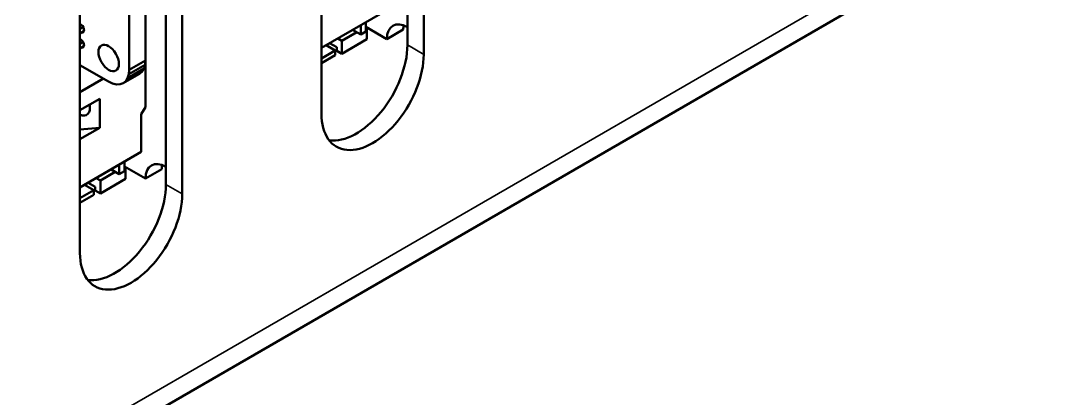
# Model space of a CAD drawing. Header units: millimetres. Extents: x 3137 to 5094, y 789 to 1822.
# Drawn here: x 4167.6 to 4240.1, y 1549.1 to 1575.2 of the extents above; entities that cross this region are included whole.
import ezdxf

# ---------------------------------------------------------------- set-up
doc = ezdxf.new("R2010")
doc.units = ezdxf.units.MM
doc.header["$LTSCALE"] = 1.8
doc.layers.add('외형선(ISO)', color=7, linetype='Continuous', lineweight=50)
doc.layers.add('좁은 외형선(ISO)', color=7, linetype='Continuous', lineweight=35)

msp = doc.modelspace()

# ---------------------------------------------------------------- linework, layer by layer
at = {"layer": '외형선(ISO)'}
for p, q in [((4194.27, 1573.579), (4194.27, 1602.156)), ((4195.402, 1601.503), (4195.402, 1572.926)), ((4188.331, 1568.843), (4188.331, 1597.421)), ((4176.182, 1572.514), (4176.182, 1594.321)), ((4175.049, 1571.86), (4175.049, 1593.832)), ((4177.583, 1563.944), (4177.583, 1592.522)), ((4251.263, 1591.216), (4034.181, 1465.884)), ((4178.714, 1591.868), (4178.714, 1563.291)), ((4171.643, 1559.209), (4171.643, 1587.786)), ((4188.331, 1573.375), (4192.573, 1575.824)), ((4171.86, 1574.82), (4171.643, 1574.695)), ((4171.643, 1574.363), (4171.917, 1574.521)), ((4190.487, 1574.62), (4191.053, 1574.293)), ((4191.053, 1574.293), (4191.053, 1574.946)), ((4191.053, 1574.293), (4191.407, 1574.497)), ((4191.407, 1574.497), (4191.407, 1575.151)), ((4191.407, 1574.824), (4192.856, 1573.987)), ((4191.477, 1573.967), (4191.477, 1574.783)), ((4192.856, 1573.987), (4193.988, 1574.64)), ((4171.86, 1573.783), (4171.643, 1573.658)), ((4189.462, 1574.028), (4189.745, 1573.865)), ((4189.745, 1573.865), (4190.77, 1574.457)), ((4189.745, 1572.966), (4191.477, 1573.967)), ((4189.745, 1573.865), (4189.745, 1572.966)), ((4171.643, 1573.326), (4171.917, 1573.485)), ((4189.285, 1573.191), (4188.331, 1572.64)), ((4188.649, 1573.558), (4189.285, 1573.191)), ((4189.391, 1573.416), (4188.896, 1573.701)), ((4189.285, 1572.864), (4189.285, 1573.191)), ((4189.391, 1573.171), (4189.391, 1573.416)), ((4189.745, 1572.966), (4189.391, 1573.171)), ((4176.182, 1572.514), (4175.049, 1571.86)), ((4176.155, 1572.21), (4176.182, 1572.514)), ((4176.169, 1572.362), (4176.169, 1569.292)), ((4189.285, 1572.864), (4188.331, 1572.313)), ((4171.643, 1572.193), (4173.628, 1571.048)), ((4175.766, 1571.594), (4174.633, 1570.94)), ((4175.943, 1571.741), (4174.809, 1571.087)), ((4176.074, 1571.949), (4174.941, 1571.294)), ((4176.155, 1572.21), (4175.022, 1571.556)), ((4175.022, 1571.556), (4175.049, 1571.86)), ((4175.766, 1571.594), (4175.943, 1571.741)), ((4175.943, 1571.741), (4176.074, 1571.949)), ((4176.074, 1571.949), (4176.155, 1572.21)), ((4171.643, 1570.313), (4173.272, 1571.253)), ((4173.628, 1571.048), (4173.905, 1570.911)), ((4173.905, 1570.911), (4174.172, 1570.851)), ((4174.172, 1570.851), (4174.417, 1570.86)), ((4174.417, 1570.86), (4174.633, 1570.94)), ((4174.633, 1570.94), (4174.809, 1571.087)), ((4174.809, 1571.087), (4174.941, 1571.294)), ((4174.941, 1571.294), (4175.022, 1571.556)), ((4171.643, 1569.072), (4173.022, 1569.868)), ((4173.022, 1567.86), (4173.022, 1569.868)), ((4175.886, 1568.802), (4176.169, 1569.292)), ((4175.886, 1566.19), (4175.886, 1568.802)), ((4173.022, 1567.86), (4171.643, 1567.063)), ((4173.022, 1567.86), (4171.643, 1567.736)), ((4171.643, 1563.74), (4175.886, 1566.19)), ((4174.365, 1564.659), (4174.365, 1565.312)), ((4174.719, 1564.863), (4174.719, 1565.516)), ((4174.719, 1565.189), (4176.169, 1564.352)), ((4174.79, 1564.332), (4174.79, 1565.149)), ((4172.774, 1564.393), (4173.057, 1564.23)), ((4173.057, 1564.23), (4174.083, 1564.822)), ((4173.057, 1563.332), (4174.79, 1564.332)), ((4173.8, 1564.985), (4174.365, 1564.659)), ((4174.365, 1564.659), (4174.719, 1564.863)), ((4176.169, 1564.352), (4177.3, 1565.006)), ((4171.961, 1563.924), (4172.598, 1563.556)), ((4172.704, 1563.781), (4172.209, 1564.067)), ((4172.704, 1563.536), (4172.704, 1563.781)), ((4173.057, 1564.23), (4173.057, 1563.332)), ((4172.598, 1563.556), (4171.643, 1563.005)), ((4172.598, 1563.23), (4171.643, 1562.679)), ((4172.598, 1563.23), (4172.598, 1563.556)), ((4173.057, 1563.332), (4172.704, 1563.536))]:
    msp.add_line(p, q, dxfattribs=at)
for centre, major_axis, start_param, end_param in [((4171.698, 1574.726), (0.163, -0.281), 5.796119, 8.879371), ((4194.27, 1573.171), (-1, 1.732), 5.497787, 7.068583), ((4195.402, 1573.824), (1, -1.732), 3.742857, 3.926991), ((4171.698, 1573.689), (0.163, -0.281), 5.796119, 8.878608), ((4190.735, 1571.538), (-2.5, -4.33), 0.228251, 2.356194), ((4191.866, 1570.884), (-2.5, -4.33), 5.497787, 8.63938), ((4171.558, 1569.709), (0.55, -0.953), 5.607096, 7.283391), ((4177.583, 1563.536), (-1, 1.732), 5.497787, 7.068583), ((4178.714, 1564.189), (1, -1.732), 3.742857, 3.926991), ((4174.047, 1561.903), (-2.5, -4.33), 0.228251, 2.356194), ((4175.179, 1561.25), (-2.5, -4.33), 5.497787, 8.63938)]:
    msp.add_ellipse(centre, major_axis=major_axis, ratio=0.57735, start_param=start_param, end_param=end_param, dxfattribs=at)
msp.add_ellipse((4173.628, 1572.681), major_axis=(0.5, -0.866), ratio=0.57735, dxfattribs=at)
at = {"layer": '좁은 외형선(ISO)'}
for p, q in [((4252.112, 1593.093), (4035.03, 1467.761)), ((4195.402, 1572.926), (4194.27, 1573.579)), ((4178.714, 1563.291), (4177.583, 1563.944))]:
    msp.add_line(p, q, dxfattribs=at)

doc.saveas('drawing.dxf')
